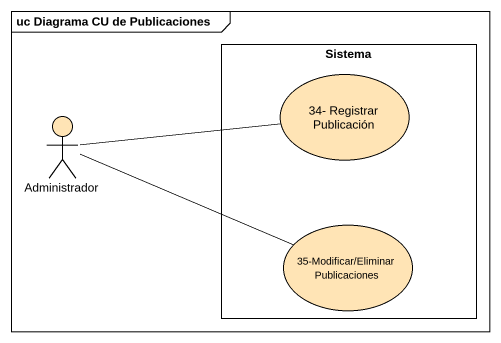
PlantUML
@startuml
mainframe uc Diagrama CU de Publicaciones
rectangle Sistema {
  usecase "34- Registrar Publicación" as u34_Registrar_Publicación #FFE4B5
  usecase "35-Modificar/Eliminar Publicaciones" as u35_Modificar_Eliminar #FFE4B5
}
actor Administrador #FFE4B5
Administrador -right- u34_Registrar_Publicación
Administrador -right- u35_Modificar_Eliminar
@enduml
